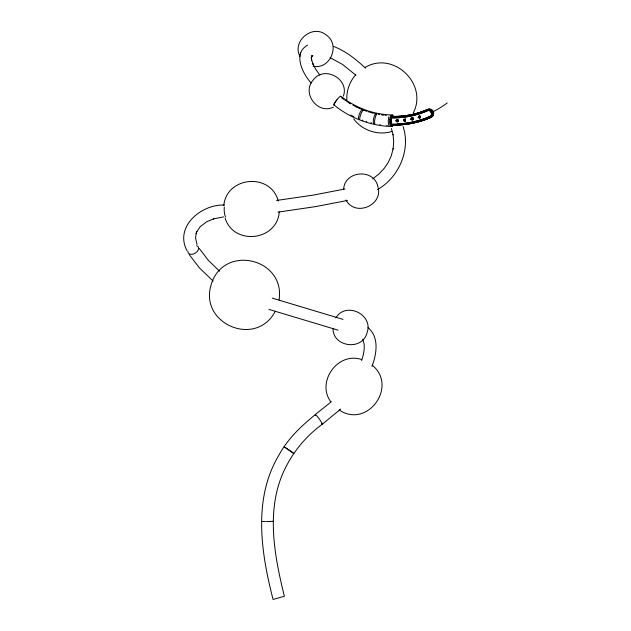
<?xml version="1.0" encoding="UTF-8"?>
<svg xmlns="http://www.w3.org/2000/svg" width="631" height="631" viewBox="0 0 631 631"><rect width="100%" height="100%" fill="white"/><g stroke="black" fill="none" stroke-linecap="round" stroke-linejoin="round"><path stroke-width="0.95" d="M396.41 120.86L396.544 120.34A0.907 0.876 74.4 0 1 396.978 119.977L397.427 119.937A0.907 0.876 74.4 0 1 398.153 120.71L398.106 121.16A0.907 0.876 74.4 0 1 397.42 121.728L396.978 121.673A0.907 0.876 74.4 0 1 396.702 121.491L396.497 121.215A0.907 0.876 74.4 0 1 396.41 120.86L396.418 120.671M391.465 119.567L391.196 122.422L391.465 119.567A92.781 89.539 74.4 0 1 389.99 119.519M412.848 119.543L412.729 119.653A0.907 0.876 74.4 0 1 411.893 119.764L411.38 118.596A0.907 0.876 74.4 0 1 411.735 118.147L412.067 118.029A0.907 0.876 74.4 0 1 412.989 118.541M420.214 116.561L420.349 116.995A0.907 0.876 74.4 0 1 419.473 117.934A0.907 0.876 74.4 0 1 418.598 116.964L418.771 116.467A0.907 0.876 74.4 0 1 419.781 116.183L419.93 116.27M307.636 45.124C292.461 53.39 302.604 73.669 311.201 83.063M311.525 57.082L311.635 60.229L311.446 59.196L313.008 64.244L312.629 63.384L315.737 69.26L319.799 75.057M279.273 211.874C277.293 240.884 233.47 246.011 225.086 217.932M279.06 299.867C285.583 258.237 223.342 243.582 211.18 284.628C198.781 323.742 256.028 348.257 275.321 311.193M343.643 189.332C344.447 170.536 374.357 168.169 377.914 186.808C383.609 205.154 355.111 217.293 346.04 200.011M223.808 205.69C226.261 176.301 270.912 172.326 278.287 201.1M196.304 232.91L195.523 237.871L197.03 244.512M299.938 55.189L300.238 54.108M300.324 53.753L300.624 52.665M343.382 96.133C349.669 78.962 324.113 65.025 313.213 80.003C301.421 92.82 317.511 114.858 333.365 107.183M405.323 120.923L405.007 121.073A0.907 0.876 74.4 0 1 403.943 119.953L404.4 119.377A0.907 0.876 74.4 0 1 404.747 119.291L405.433 119.598M361.658 360.546L363.361 354.583L364.229 348.691L364.174 344.132L362.786 339.21M195.996 233.754L196.817 231.514M371.99 366.406C376.628 354.188 379.476 337.064 368.015 327.67M413.234 112.988C428.323 84.183 393.531 50.685 365.262 67.312M311.548 56.956L312.59 55.725M196.509 232.35L200.201 226.671L206.511 221.86L213.728 218.791L213.27 218.933L223.682 216.883M335.889 317.89C345.788 301.082 373.678 314.585 367.084 332.647C362.604 351.12 332.86 347.216 332.971 328.435M334.178 105.046L337.104 107.42M355.86 74.655C349.7 81.407 346.38 90.651 346.869 99.785M340.693 409.085L322.267 424.253M331.425 401.679C311.935 417.343 290.97 432.59 278.894 455.211C252.7 498.845 261.045 552.756 273.073 599.45L284.376 596.271C274.233 555.177 265.43 508.815 284.881 468.999C293.407 451.315 306.398 435.84 322.244 424.277M372.747 178.833L379.057 173.872L384.35 168.193L388.231 162.459L391.299 155.747L393.184 148.569L393.089 149.105L393.697 141.73L393.003 134.395L393.105 134.916L391.441 128.606M377.48 189.679C398.721 177.358 410.876 150.352 403.13 126.563M311.698 56.175L312.873 55.575M391.827 131.453C378.119 135.807 362.107 130.522 353.691 118.857M344.96 188.992L313.299 195.089L276.646 200.453M347.429 200.469L315.287 206.66L278.066 212.111M224.391 205.059C201.407 204.042 174.188 226.655 186.981 250.681M272.994 521.356L273.397 521.332L269.713 521.443M269.689 521.443L267.528 521.482M266.463 521.506L267.552 521.482M265.375 521.514L263.395 521.537M263.379 521.537L261.889 521.537M392.127 114.952C373.639 114.59 355.427 107.822 340.992 96.306M392.143 115.773L390.337 115.71M392.364 125.703L391.362 125.672M392.379 126.523C372.708 126.137 353.297 119.362 337.475 107.704M386.842 125.419L387.347 125.459M386.282 115.441L384.926 115.307M313.189 66.239C330.423 69.844 340.748 44.564 326.14 34.981C312.653 23.702 291.664 41.157 299.985 56.443M383.585 115.15L381.353 114.842M379.862 124.591L380.359 124.662M379.57 114.55L378.237 114.306M373.465 123.353L373.954 123.463M374.719 113.564L376.037 113.856A4.993 1.167 -77.9 0 0 373.694 118.297A4.993 1.167 -77.9 0 0 373.915 123.495M361.531 359.512C337.979 351.475 316.281 381.621 330.565 401.482M373.41 113.241L369.947 112.294M371.036 122.769L371.525 122.887M343.027 319.381L272.3 298.14M338.05 330.155L268.916 309.379M369.096 112.042L368.244 111.774M366.256 121.404L366.729 121.546M366.974 111.356L365.712 110.922M362.494 120.135L362.959 120.3M365.294 110.772L364.45 110.464M333.436 46.355C345.591 51.095 356.097 59.235 365.459 68.18M363.622 110.149L362.391 109.668M361.981 109.502L361.169 109.171M330.108 57.626L342.633 64.504L355.821 75.152M360.356 108.824L359.552 108.469M359.149 108.287L357.943 107.735M357.54 107.554L356.76 107.175M353.439 116.349L353.873 116.554M356.373 106.986L355.592 106.6M352.137 115.71L352.571 115.923M355.206 106.402L354.433 106M350.844 115.055L351.27 115.276M353.668 105.59L352.903 105.18M285.046 447.426L284.179 446.898L286.088 448.105M350.647 103.894L349.905 103.46M339.115 409.976C367.581 429.104 398.24 386.03 372.172 365.183M349.542 103.239L348.091 102.332M347.373 101.875L346.656 101.402M285.275 447.576L286.506 448.381M286.403 448.318L287.389 448.972M286.829 448.602L288.746 449.903M287.728 449.209L289.613 450.495M345.591 100.684L344.905 100.211M289.061 450.116L290.505 451.118M289.945 450.723L291.798 452.025M290.836 451.346L292.547 452.553M292.098 452.238L293.825 453.531L292.863 452.79M343.879 99.485L341.521 97.734M213.104 281.071L199.506 267.978L189.268 254.695M219.549 271.188L208.443 260.437L199.222 248.472M392.001 116.53A89.886 86.739 74.4 0 0 427.368 109.557A4.259 4.109 74.4 0 1 432.795 111.829M432.819 111.892A4.259 4.109 74.4 0 1 430.721 117.453A98.468 95.021 74.4 0 1 391.977 125.088M390.557 124.962A98.468 95.021 74.4 0 0 430.981 117.374A4.259 4.109 74.4 0 0 433.087 111.821M433.063 111.758A4.259 4.109 74.4 0 0 427.629 109.486A89.886 86.739 74.4 0 1 392.261 116.459M419.962 116.08A0.907 0.876 74.4 0 0 418.858 116.932A0.907 0.876 74.4 0 0 419.962 117.831A0.907 0.876 74.4 0 1 419.126 116.861A0.907 0.876 74.4 0 1 419.954 115.978A0.907 0.876 74.4 0 0 420.041 117.674M420.435 116.419A0.907 0.876 74.4 0 1 420.562 116.648M420.562 117.287A0.907 0.876 74.4 0 1 420.27 117.681M412.997 119.582A0.907 0.876 74.4 0 1 411.814 119.456A0.907 0.876 74.4 0 1 411.814 118.234A0.907 0.876 74.4 0 1 412.989 118.139M412.95 119.661A0.907 0.876 74.4 0 1 411.854 118.762A0.907 0.876 74.4 0 1 412.95 117.91M405.449 119.156A0.907 0.876 74.4 0 0 404.439 120.032A0.907 0.876 74.4 0 0 405.449 120.947A0.907 0.876 74.4 0 1 404.171 120.111A0.907 0.876 74.4 0 1 405.441 119.322A0.907 0.876 74.4 0 0 405.41 120.363M398.248 120.221A0.907 0.876 74.4 0 1 397.822 121.617A0.907 0.876 74.4 0 1 396.67 120.718A0.907 0.876 74.4 0 1 397.861 119.914M397.861 121.586A0.907 0.876 74.4 0 1 396.938 120.663A0.907 0.876 74.4 0 1 397.861 119.78A0.907 0.876 74.4 0 0 398.476 121.428M398.469 121.302A0.907 0.876 74.4 0 1 398.279 121.46M392.529 116.38A89.886 86.739 74.4 0 0 427.897 109.415A4.259 4.109 74.4 0 1 433.323 111.679A4.259 4.109 74.4 0 1 431.249 117.303A98.468 95.021 74.4 0 1 392.506 124.938M412.942 119.606A0.907 0.876 74.4 0 1 412.114 118.683A0.907 0.876 74.4 0 1 412.95 117.8A0.907 0.876 74.4 0 0 412.95 119.472M405.441 120.868A0.907 0.876 74.4 0 1 405.449 119.078A0.907 0.876 74.4 0 0 405.386 120.663M397.853 121.475A0.907 0.876 74.4 0 1 397.861 119.732M391.457 122.351A95.573 92.229 74.4 0 1 389.942 122.304M420.569 117.532A0.907 0.876 74.4 0 1 419.946 116.412M420.577 117.634A0.907 0.876 74.4 0 1 419.938 116.057M412.989 119.267A0.907 0.876 74.4 0 1 412.989 117.831M398.469 121.349A0.907 0.876 74.4 0 1 397.861 119.969M400.172 117.279A91.069 87.883 74.4 0 1 398.342 117.366M430.571 110.165A3.068 2.966 74.4 0 1 432.803 111.995M432.827 112.058A3.068 2.966 74.4 0 1 433 112.586M433.047 113.793A3.068 2.966 74.4 0 1 431.312 116.065M430.003 110.196A3.068 2.966 74.4 0 1 431.265 115.954M399.904 117.35A91.069 87.883 74.4 0 1 398.082 117.445M411.546 118.305A0.907 0.876 67.8 0 1 411.735 118.147M392.174 117.871A91.069 87.883 74.4 0 0 427.297 110.796A3.068 2.966 74.4 0 1 431.218 112.436M431.241 112.499A3.068 2.966 74.4 0 1 429.727 116.506A97.284 93.877 74.4 0 1 392.159 124.062M429.995 116.435A97.284 93.877 74.4 0 1 397.325 123.928M429.963 116.372A3.068 2.966 74.4 0 0 431.478 112.357A3.068 2.966 74.4 0 0 427.566 110.725A91.069 87.883 74.4 0 1 390.605 117.752M392.088 117.027A90.304 87.149 74.4 0 0 427.266 110.015A3.833 3.699 74.4 0 1 432.164 112.066A3.833 3.699 74.4 0 1 430.263 117.074M430.295 117.137A98.05 94.618 74.4 0 1 392.064 124.749M392.332 124.678A98.05 94.618 74.4 0 0 430.555 117.066A3.833 3.699 74.4 0 0 432.456 112.058M432.424 111.995A3.833 3.699 74.4 0 0 427.526 109.944A90.304 87.149 74.4 0 1 390.51 116.901M409.527 115.426A90.304 87.149 74.4 0 1 402.31 116.396M397.735 116.688A90.304 87.149 74.4 0 1 391.307 116.68M419.173 113.099A90.304 87.149 74.4 0 1 416.586 113.84M429.317 109.455A3.833 3.699 74.4 0 1 431.32 116.782A3.833 3.699 74.4 0 0 432.984 111.908M429.585 117.595A98.05 94.618 74.4 0 1 413.833 122.469M431.083 116.916A98.05 94.618 74.4 0 1 414.528 122.335M409.369 123.329A98.05 94.618 74.4 0 1 407.744 123.581M404.463 123.999A98.05 94.618 74.4 0 1 402.815 124.165M430.161 109.557A3.833 3.699 74.4 0 1 432.953 111.845M409.267 115.497A90.304 87.149 74.4 0 1 402.042 116.475M397.467 116.767A90.304 87.149 74.4 0 1 392.876 116.806M428.055 109.794A90.304 87.149 74.4 0 1 420.609 112.633M374.838 123.573A4.993 1.167 -77.9 0 1 374.972 118.786A4.993 1.167 -77.9 0 1 376.802 114.179M358.542 118.62A4.993 1.057 -68.4 0 1 359.449 114.077A4.993 1.057 -68.4 0 1 361.949 109.676M359.875 119.243A4.993 1.057 -68.4 0 1 360.964 113.959A4.993 1.057 -68.4 0 1 363.677 110.054M389.051 125.474A4.993 1.246 -87.4 0 1 388.294 121.807A4.993 1.246 -87.4 0 1 388.893 116.877M390.952 115.749A4.993 1.246 -87.4 0 1 391.906 117.05M390.51 125.624A4.993 1.246 -87.4 0 1 389.65 122.099A4.993 1.246 -87.4 0 1 390.242 116.94M334.296 105.03A5.868 0.923 -51.3 0 1 335.337 101.788A5.868 0.923 -51.3 0 1 340.543 96.117M334.241 104.068A5.032 0.789 -51.3 0 1 336.993 99.832M392.971 124.646A5.032 1.27 -88.8 0 1 391.244 124.094A5.032 1.27 -88.8 0 1 391.433 117.161A5.032 1.27 -88.8 0 1 393.184 117.027M393.287 124.615A5.868 1.475 -88.8 0 1 391.117 124.867A5.868 1.475 -88.8 0 1 391.378 116.293A5.868 1.475 -88.8 0 1 393.507 117.216M412.879 118.746A94.177 90.88 74.4 0 1 410.331 119.259M405.212 120.064A94.177 90.88 74.4 0 1 403.493 120.261M398.311 120.663A94.177 90.88 74.4 0 1 395.716 120.742M447.205 102.963A94.177 90.88 74.4 0 1 430.878 112.728M420.396 116.759A94.177 90.88 74.4 0 1 417.911 117.492M315.484 415.608A5.868 0.726 53.9 0 1 317.054 416.2A5.868 0.726 53.9 0 1 321.495 422.313A5.868 0.726 53.9 0 1 321.447 423.811M196.604 245.696A5.868 3.81 -30.6 0 1 195.421 253.055A5.868 3.81 -30.6 0 1 187.833 251.288M225.622 216.646A5.868 1.333 86.9 0 1 224.328 207.165M311.848 55.867L311.225 58.162L311.848 55.867M418.361 116.845A0.907 0.876 74.4 0 0 419.434 117.981A0.907 0.876 74.4 0 0 419.836 116.475A0.907 0.876 74.4 0 0 418.361 116.845M411.089 118.746A0.907 0.876 74.4 0 0 412.161 119.882A0.907 0.876 74.4 0 0 412.556 118.376A0.907 0.876 74.4 0 0 411.089 118.746M403.674 120.016A0.907 0.876 74.4 0 0 404.747 121.152A0.907 0.876 74.4 0 0 405.149 119.645A0.907 0.876 74.4 0 0 403.674 120.016M396.173 120.647A0.907 0.876 74.4 0 0 397.246 121.783A0.907 0.876 74.4 0 0 397.648 120.276A0.907 0.876 74.4 0 0 396.173 120.647"/></g></svg>
